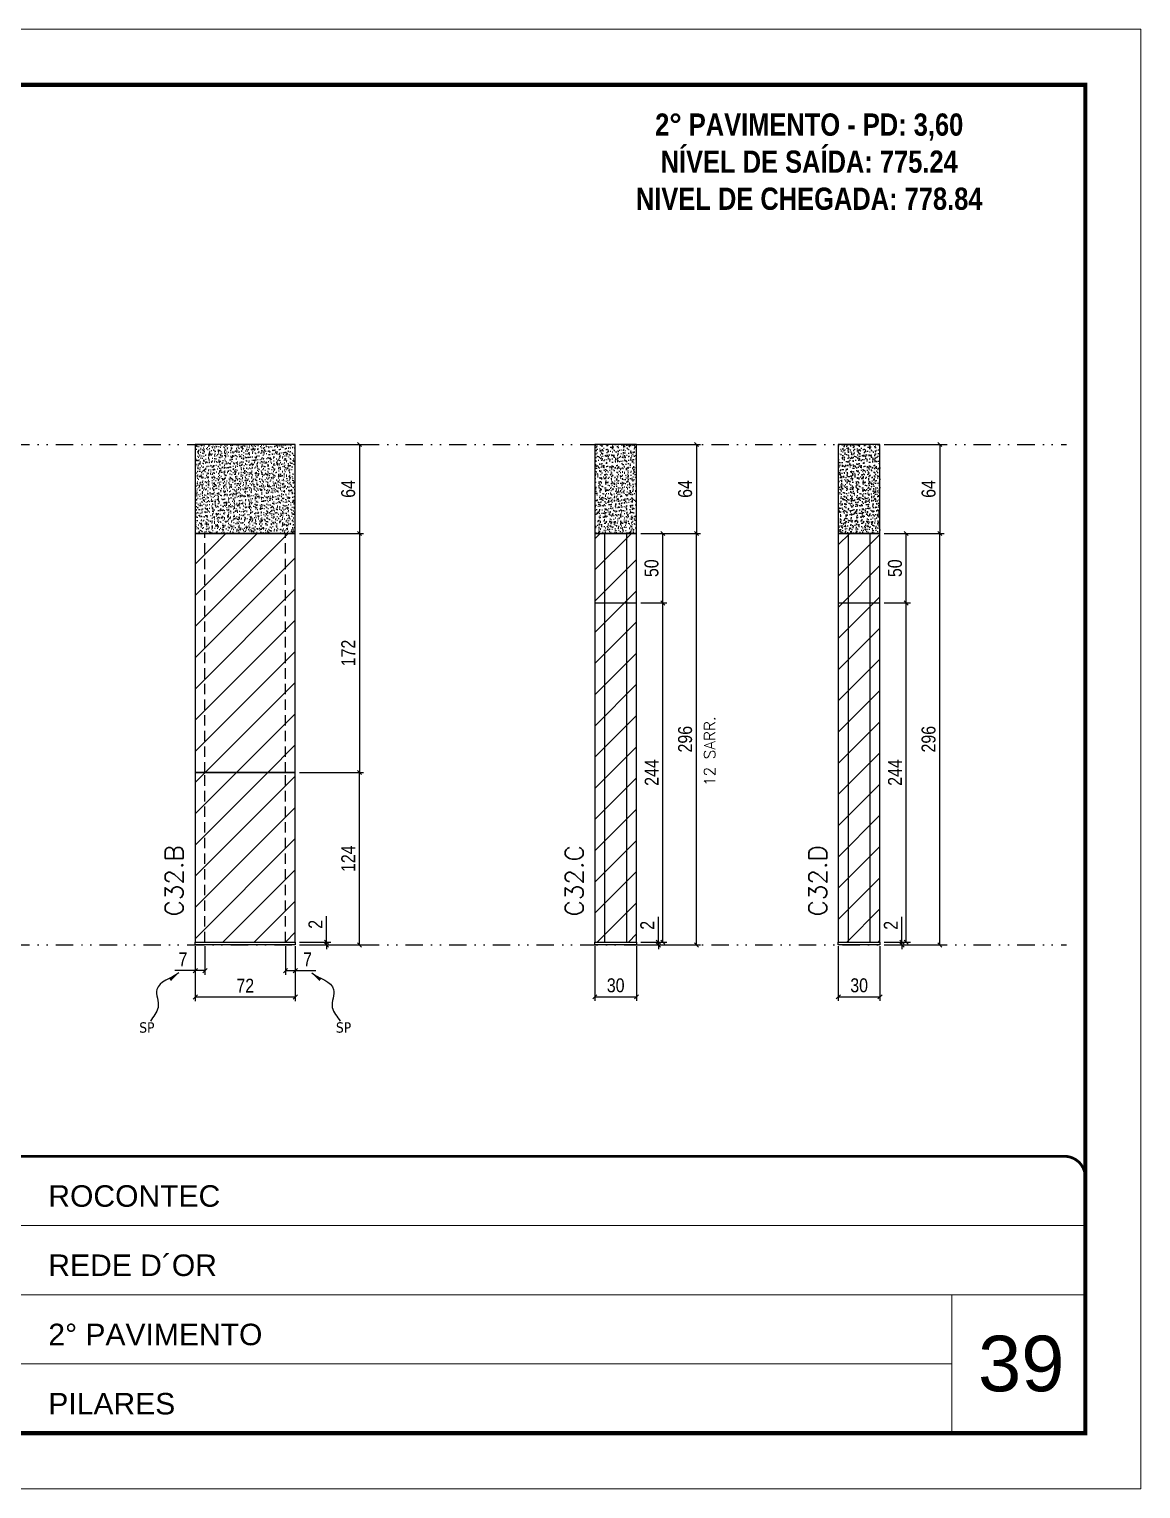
# Model space of a CAD drawing. Extents: x 2949 to 9203, y -16089 to 12527.
# Drawn here: x 6804 to 7604, y 1140 to 2190 of the extents above; entities that cross this region are included whole.
import ezdxf

# ---------------------------------------------------------------- set-up
doc = ezdxf.new("R2010")
doc.units = 0
for name, pattern in [('CONTINUO', [0]), ('DASHED', [0.75, 0.5, -0.25]), ('DIVIDE2', [0.625, 0.25, -0.125, 0, -0.125, 0, -0.125]), ('HIDDEN', [0.375, 0.25, -0.125])]:
    doc.linetypes.add(name, pattern=pattern)
for name, color, linetype, lineweight in [('CARIMBO', 255, 'Continuous', 9), ('Folhas', 255, 'Continuous', 9), ('Hachura', 251, 'Continuous', 9), ('SARRAFO DE PRESSAO', 251, 'DASHED', 9), ('Texto Seção', 7, 'Continuous', 15)]:
    doc.layers.add(name, color=color, linetype=linetype, lineweight=lineweight)
for name, color, linetype in [('COTA', 241, 'Continuous'), ('cotas', 4, 'Continuous'), ('NOMENCLATURA', 7, 'Continuous'), ('Nível', 160, 'Continuous'), ('Painéis', 200, 'Continuous'), ('SARR_2.2x7', 40, 'Continuous'), ('Sarrafo de Pressão', 42, 'HIDDEN'), ('texto', 7, 'Continuous')]:
    doc.layers.add(name, color=color, linetype=linetype)
doc.styles.add('ARIAL', font='arial.ttf')
doc.styles.add('COTA TECNICA', font='techl___.ttf', dxfattribs={"height": 10})
doc.styles.add('COTA TECNICA-50', font='techl___.ttf', dxfattribs={"height": 10})
doc.styles.add('REGUA-120', font='ROMANS.shx', dxfattribs={"height": 15})
doc.styles.add('ROMANC', font='techb___.ttf', dxfattribs={"height": 2.5})
doc.styles.add('ROMANS', font='romans.shx')
doc.styles.get("Standard").update_dxf_attribs({"font": 'arial.ttf'})
doc.dimstyles.new('COTA PAINEL-50', dxfattribs={"dimtxt": 10, "dimasz": 3, "dimexe": 3, "dimexo": 3, "dimgap": 3, "dimtad": 1, "dimdec": 1, "dimzin": 12, "dimdsep": 46, "dimtxsty": 'COTA TECNICA-50', "dimblk1": 'OBLIQUE', "dimblk2": 'OBLIQUE', "dimsah": 1, "dimcen": 0.9, "dimclrd": 4, "dimclre": 4, "dimclrt": 240, "dimadec": 1, "dimazin": 3, "dimtfac": 1, "dimtdec": 1, "dimtmove": 0, "dimatfit": 3, "dimfxl": 1, "dimtolj": 1, "dimtzin": 12, "dimarcsym": 0})
doc.dimstyles.new('PAINEL', dxfattribs={"dimtxt": 10, "dimasz": 3, "dimexe": 3, "dimexo": 3, "dimgap": 3, "dimtad": 1, "dimdec": 1, "dimzin": 12, "dimdsep": 46, "dimtxsty": 'COTA TECNICA', "dimblk1": 'OBLIQUE', "dimblk2": 'OBLIQUE', "dimsah": 1, "dimcen": 0.9, "dimclrd": 4, "dimclre": 4, "dimclrt": 240, "dimadec": 1, "dimazin": 3, "dimtfac": 1, "dimtdec": 1, "dimtmove": 0, "dimatfit": 3, "dimfxl": 1, "dimtolj": 1, "dimtzin": 12, "dimarcsym": 0})
doc.dimstyles.get("Standard").update_dxf_attribs({"dimtxt": 0.18, "dimasz": 0.18, "dimexe": 0.18, "dimexo": 0.0625, "dimgap": 0.09, "dimtad": 0, "dimtih": 1, "dimtoh": 1, "dimdec": 4, "dimzin": 0, "dimdsep": 46, "dimtxsty": 'Standard', "dimcen": 0.09, "dimadec": 0, "dimazin": 0, "dimtfac": 1, "dimtdec": 4, "dimtofl": 0, "dimtmove": 0, "dimatfit": 3, "dimfxl": 1, "dimtolj": 1, "dimtzin": 0, "dimarcsym": 0})

# ---------------------------------------------------------------- blocks, each defined once
blk = doc.blocks.new('9999999999')
at = {"color": 30, "linetype": 'CONTINUO'}
for p, q in [((98564.6, 34379.6), (99584, 34379.6)), ((98564.6, 34329.8), (99488, 34329.8)), ((99584, 34329.8), (99488, 34329.8)), ((99488, 34329.8), (99488, 34230.2)), ((98564.6, 34280), (99488, 34280))]:
    blk.add_line(p, q, dxfattribs=at)
at = {"color": 30, "linetype": 'CONTINUO', "const_width": 2}
blk.add_lwpolyline([(99584, 34230.2), (99584, 34414.4, 0.414214), (99569, 34429.4), (98229, 34429.4, 0.414214), (98214, 34414.4), (98214, 34245.2, 0.414214), (98229, 34230.2), (99584, 34230.2)], format="xyb", dxfattribs=at)
at = {"layer": 'Folhas'}
blk.add_lwpolyline([(98139, 34190.2), (99624, 34190.2), (99624, 35240.2), (98139, 35240.2)], close=True, dxfattribs=at)
at = {"layer": 'Folhas', "color": 30, "const_width": 3}
blk.add_lwpolyline([(98214, 34230.2), (99584, 34230.2), (99584, 35200.2), (98214, 35200.2)], close=True, dxfattribs=at)
at = {"color": 7, "linetype": 'Continuous', "ltscale": 5, "style": 'ARIAL'}
for s, height, p in [('ROCONTEC', 15.48, (98837.7, 34393.1)), ('REDE D´OR', 15.48, (98837.7, 34343.3)), ('2° PAVIMENTO', 15.483, (98837.7, 34293.5)), ('PILARES', 15.48, (98837.7, 34243.7))]:
    blk.add_text(s, height=height, dxfattribs=at).set_placement(p)
blk = doc.blocks.new('_Oblique')
at = {"color": 0, "linetype": 'ByBlock', "lineweight": -2}
blk.add_line((-0.5, -0.5), (0.5, 0.5), dxfattribs=at)
blk = doc.blocks.new('*D1367')
at = {"layer": 'COTA', "color": 4, "lineweight": -2, "transparency": 16777216}
for p, q in [((6923.5, 1529.8), (6923.5, 1490.4)), ((6995.5, 1529.8), (6995.5, 1490.4)), ((6923.5, 1493.4), (6995.5, 1493.4))]:
    blk.add_line(p, q, dxfattribs=at)
at = {"layer": 'Defpoints', "color": 0, "transparency": 16777216}
for p in [(6923.5, 1532.8), (6995.5, 1532.8), (6995.5, 1493.4)]:
    blk.add_point(p, dxfattribs=at)
at = {"layer": 'COTA', "color": 4, "lineweight": -2, "transparency": 16777216, "xscale": 3, "yscale": 3, "zscale": 3, "rotation": 180}
blk.add_blockref('_Oblique', (6923.5, 1493.4), dxfattribs=at)
at = {"layer": 'COTA', "color": 4, "lineweight": -2, "transparency": 16777216, "xscale": 3, "yscale": 3, "zscale": 3}
blk.add_blockref('_Oblique', (6995.5, 1493.4), dxfattribs=at)
at = {"layer": 'COTA', "color": 240, "transparency": 16777216, "insert": (6959.5, 1501.5), "char_height": 10, "attachment_point": 5, "style": 'COTA TECNICA'}
blk.add_mtext('\\A1;72', dxfattribs=at)
blk = doc.blocks.new('*D1368')
at = {"layer": 'COTA', "color": 4, "lineweight": -2, "transparency": 16777216}
for p, q in [((6998.5, 1654.8), (7044.7, 1654.8)), ((7041.7, 1530.8), (7041.7, 1654.8)), ((6998.5, 1530.8), (7044.7, 1530.8))]:
    blk.add_line(p, q, dxfattribs=at)
at = {"layer": 'Defpoints', "color": 0, "transparency": 16777216}
for p in [(6995.5, 1654.8), (7041.7, 1654.8), (6995.5, 1530.8)]:
    blk.add_point(p, dxfattribs=at)
at = {"layer": 'COTA', "color": 4, "lineweight": -2, "transparency": 16777216, "xscale": 3, "yscale": 3, "zscale": 3}
for p, rotation in [((7041.7, 1654.8), 90), ((7041.7, 1530.8), 270)]:
    blk.add_blockref('_Oblique', p, dxfattribs=dict(at, rotation=rotation))
at = {"layer": 'COTA', "color": 240, "transparency": 16777216, "insert": (7033.6, 1592.8), "char_height": 10, "attachment_point": 5, "rotation": 90, "style": 'COTA TECNICA-50'}
blk.add_mtext('\\A1;124', dxfattribs=at)
blk = doc.blocks.new('*D1369')
at = {"layer": 'COTA', "color": 4, "lineweight": -2, "transparency": 16777216}
for p, q in [((7018, 1532.8), (7018, 1551.6)), ((6998.5, 1532.8), (7021, 1532.8)), ((6998.5, 1530.8), (7021, 1530.8)), ((7018, 1530.8), (7018, 1532.8)), ((7018, 1530.8), (7018, 1527.8))]:
    blk.add_line(p, q, dxfattribs=at)
at = {"layer": 'Defpoints', "color": 0, "transparency": 16777216}
for p in [(6995.5, 1532.8), (6995.5, 1530.8), (7018, 1530.8)]:
    blk.add_point(p, dxfattribs=at)
at = {"layer": 'COTA', "color": 4, "lineweight": -2, "transparency": 16777216, "xscale": 3, "yscale": 3, "zscale": 3}
for p, rotation in [((7018, 1532.8), 270), ((7018, 1530.8), 90)]:
    blk.add_blockref('_Oblique', p, dxfattribs=dict(at, rotation=rotation))
at = {"layer": 'COTA', "color": 240, "transparency": 16777216, "insert": (7010, 1545.6), "char_height": 10, "attachment_point": 5, "rotation": 90, "style": 'COTA TECNICA-50'}
blk.add_mtext('\\A1;2', dxfattribs=at)
blk = doc.blocks.new('*D1370')
at = {"layer": 'COTA', "color": 4, "linetype": 'ByBlock', "lineweight": -2, "transparency": 16777216}
for p, q in [((6998.5, 1890.8), (7044.7, 1890.8)), ((7041.7, 1890.8), (7041.7, 1826.8)), ((6998.5, 1826.8), (7044.7, 1826.8))]:
    blk.add_line(p, q, dxfattribs=at)
at = {"layer": 'Defpoints', "color": 0, "linetype": 'ByBlock', "transparency": 16777216}
for p in [(6995.5, 1890.8), (6995.5, 1826.8), (7041.7, 1826.8)]:
    blk.add_point(p, dxfattribs=at)
at = {"layer": 'COTA', "color": 4, "linetype": 'ByBlock', "lineweight": -2, "transparency": 16777216, "xscale": 3, "yscale": 3, "zscale": 3}
for p, rotation in [((7041.7, 1890.8), 90), ((7041.7, 1826.8), 270)]:
    blk.add_blockref('_Oblique', p, dxfattribs=dict(at, rotation=rotation))
at = {"layer": 'COTA', "color": 240, "linetype": 'ByBlock', "transparency": 16777216, "insert": (7033.6, 1858.8), "char_height": 10, "attachment_point": 5, "rotation": 90, "style": 'COTA TECNICA'}
blk.add_mtext('\\A1;64', dxfattribs=at)
blk = doc.blocks.new('*D1380')
at = {"layer": 'COTA', "color": 4, "linetype": 'ByBlock', "lineweight": -2, "transparency": 16777216}
for p, q in [((6998.5, 1826.8), (7044.7, 1826.8)), ((7041.7, 1826.8), (7041.7, 1654.8)), ((6998.5, 1654.8), (7044.7, 1654.8))]:
    blk.add_line(p, q, dxfattribs=at)
at = {"layer": 'Defpoints', "color": 0, "linetype": 'ByBlock', "transparency": 16777216}
for p in [(6995.5, 1826.8), (6995.5, 1654.8), (7041.7, 1654.8)]:
    blk.add_point(p, dxfattribs=at)
at = {"layer": 'COTA', "color": 4, "linetype": 'ByBlock', "lineweight": -2, "transparency": 16777216, "xscale": 3, "yscale": 3, "zscale": 3}
for p, rotation in [((7041.7, 1826.8), 90), ((7041.7, 1654.8), 270)]:
    blk.add_blockref('_Oblique', p, dxfattribs=dict(at, rotation=rotation))
at = {"layer": 'COTA', "color": 240, "linetype": 'ByBlock', "transparency": 16777216, "insert": (7033.6, 1740.8), "char_height": 10, "attachment_point": 5, "rotation": 90, "style": 'COTA TECNICA'}
blk.add_mtext('\\A1;172', dxfattribs=at)
blk = doc.blocks.new('*D1371')
at = {"layer": 'COTA', "color": 4, "lineweight": -2, "transparency": 16777216}
for p, q in [((7211.1, 1529.8), (7211.1, 1490.5)), ((7241.1, 1529.8), (7241.1, 1490.5)), ((7211.1, 1493.5), (7241.1, 1493.5))]:
    blk.add_line(p, q, dxfattribs=at)
at = {"layer": 'Defpoints', "color": 0, "transparency": 16777216}
for p in [(7211.1, 1532.8), (7241.1, 1532.8), (7241.1, 1493.5)]:
    blk.add_point(p, dxfattribs=at)
at = {"layer": 'COTA', "color": 4, "lineweight": -2, "transparency": 16777216, "xscale": 3, "yscale": 3, "zscale": 3, "rotation": 180}
blk.add_blockref('_Oblique', (7211.1, 1493.5), dxfattribs=at)
at = {"layer": 'COTA', "color": 4, "lineweight": -2, "transparency": 16777216, "xscale": 3, "yscale": 3, "zscale": 3}
blk.add_blockref('_Oblique', (7241.1, 1493.5), dxfattribs=at)
at = {"layer": 'COTA', "color": 240, "transparency": 16777216, "insert": (7226.1, 1501.7), "char_height": 10, "attachment_point": 5, "style": 'COTA TECNICA'}
blk.add_mtext('\\A1;30', dxfattribs=at)
blk = doc.blocks.new('*D1372')
at = {"layer": 'COTA', "color": 4, "lineweight": -2, "transparency": 16777216}
for p, q in [((7244.1, 1826.8), (7287.2, 1826.8)), ((7284.2, 1530.8), (7284.2, 1826.8)), ((7244.1, 1530.8), (7287.2, 1530.8))]:
    blk.add_line(p, q, dxfattribs=at)
at = {"layer": 'Defpoints', "color": 0, "transparency": 16777216}
for p in [(7241.1, 1826.8), (7284.2, 1826.8), (7241.1, 1530.8)]:
    blk.add_point(p, dxfattribs=at)
at = {"layer": 'COTA', "color": 4, "lineweight": -2, "transparency": 16777216, "xscale": 3, "yscale": 3, "zscale": 3}
for p, rotation in [((7284.2, 1826.8), 90), ((7284.2, 1530.8), 270)]:
    blk.add_blockref('_Oblique', p, dxfattribs=dict(at, rotation=rotation))
at = {"layer": 'COTA', "color": 240, "transparency": 16777216, "insert": (7276.1, 1678.8), "char_height": 10, "attachment_point": 5, "rotation": 90, "style": 'COTA TECNICA'}
blk.add_mtext('\\A1;296', dxfattribs=at)
blk = doc.blocks.new('*D1373')
at = {"layer": 'COTA', "color": 4, "lineweight": -2, "transparency": 16777216}
for p, q in [((7256.8, 1532.8), (7256.8, 1551)), ((7244.1, 1532.8), (7259.8, 1532.8)), ((7244.1, 1530.8), (7259.8, 1530.8)), ((7256.8, 1530.8), (7256.8, 1532.8)), ((7256.8, 1530.8), (7256.8, 1527.8))]:
    blk.add_line(p, q, dxfattribs=at)
at = {"layer": 'Defpoints', "color": 0, "transparency": 16777216}
for p in [(7241.1, 1532.8), (7241.1, 1530.8), (7256.8, 1532.8)]:
    blk.add_point(p, dxfattribs=at)
at = {"layer": 'COTA', "color": 4, "lineweight": -2, "transparency": 16777216, "xscale": 3, "yscale": 3, "zscale": 3}
for p, rotation in [((7256.8, 1532.8), 270), ((7256.8, 1530.8), 90)]:
    blk.add_blockref('_Oblique', p, dxfattribs=dict(at, rotation=rotation))
at = {"layer": 'COTA', "color": 240, "transparency": 16777216, "insert": (7248.8, 1544.9), "char_height": 10, "attachment_point": 5, "rotation": 90, "style": 'COTA TECNICA-50'}
blk.add_mtext('\\A1;2', dxfattribs=at)
blk = doc.blocks.new('*D1381')
at = {"layer": 'COTA', "color": 4, "linetype": 'ByBlock', "lineweight": -2, "transparency": 16777216}
for p, q in [((7244.1, 1776.8), (7263, 1776.8)), ((7260, 1532.8), (7260, 1776.8)), ((7244.1, 1532.8), (7263, 1532.8))]:
    blk.add_line(p, q, dxfattribs=at)
at = {"layer": 'Defpoints', "color": 0, "linetype": 'ByBlock', "transparency": 16777216}
for p in [(7241.1, 1776.8), (7260, 1776.8), (7241.1, 1532.8)]:
    blk.add_point(p, dxfattribs=at)
at = {"layer": 'COTA', "color": 4, "linetype": 'ByBlock', "lineweight": -2, "transparency": 16777216, "xscale": 3, "yscale": 3, "zscale": 3}
for p, rotation in [((7260, 1776.8), 90), ((7260, 1532.8), 270)]:
    blk.add_blockref('_Oblique', p, dxfattribs=dict(at, rotation=rotation))
at = {"layer": 'COTA', "color": 240, "linetype": 'ByBlock', "transparency": 16777216, "insert": (7252, 1654.8), "char_height": 10, "attachment_point": 5, "rotation": 90, "style": 'COTA TECNICA'}
blk.add_mtext('\\A1;244', dxfattribs=at)
blk = doc.blocks.new('*D1382')
at = {"layer": 'COTA', "color": 4, "linetype": 'ByBlock', "lineweight": -2, "transparency": 16777216}
for p, q in [((7244.1, 1826.8), (7263, 1826.8)), ((7260, 1776.8), (7260, 1826.8)), ((7244.1, 1776.8), (7263, 1776.8))]:
    blk.add_line(p, q, dxfattribs=at)
at = {"layer": 'Defpoints', "color": 0, "linetype": 'ByBlock', "transparency": 16777216}
for p in [(7241.1, 1826.8), (7260, 1826.8), (7241.1, 1776.8)]:
    blk.add_point(p, dxfattribs=at)
at = {"layer": 'COTA', "color": 4, "linetype": 'ByBlock', "lineweight": -2, "transparency": 16777216, "xscale": 3, "yscale": 3, "zscale": 3}
for p, rotation in [((7260, 1826.8), 90), ((7260, 1776.8), 270)]:
    blk.add_blockref('_Oblique', p, dxfattribs=dict(at, rotation=rotation))
at = {"layer": 'COTA', "color": 240, "linetype": 'ByBlock', "transparency": 16777216, "insert": (7251.9, 1801.8), "char_height": 10, "attachment_point": 5, "rotation": 90, "style": 'COTA TECNICA'}
blk.add_mtext('\\A1;50', dxfattribs=at)
blk = doc.blocks.new('*D1374')
at = {"layer": 'COTA', "color": 4, "lineweight": -2, "transparency": 16777216}
for p, q in [((7386.3, 1529.8), (7386.3, 1490.5)), ((7416.3, 1529.8), (7416.3, 1490.5)), ((7386.3, 1493.5), (7416.3, 1493.5))]:
    blk.add_line(p, q, dxfattribs=at)
at = {"layer": 'Defpoints', "color": 0, "transparency": 16777216}
for p in [(7386.3, 1532.8), (7416.3, 1532.8), (7416.3, 1493.5)]:
    blk.add_point(p, dxfattribs=at)
at = {"layer": 'COTA', "color": 4, "lineweight": -2, "transparency": 16777216, "xscale": 3, "yscale": 3, "zscale": 3, "rotation": 180}
blk.add_blockref('_Oblique', (7386.3, 1493.5), dxfattribs=at)
at = {"layer": 'COTA', "color": 4, "lineweight": -2, "transparency": 16777216, "xscale": 3, "yscale": 3, "zscale": 3}
blk.add_blockref('_Oblique', (7416.3, 1493.5), dxfattribs=at)
at = {"layer": 'COTA', "color": 240, "transparency": 16777216, "insert": (7401.3, 1501.7), "char_height": 10, "attachment_point": 5, "style": 'COTA TECNICA'}
blk.add_mtext('\\A1;30', dxfattribs=at)
blk = doc.blocks.new('*D1375')
at = {"layer": 'COTA', "color": 4, "lineweight": -2, "transparency": 16777216}
for p, q in [((7419.3, 1826.8), (7462.4, 1826.8)), ((7459.4, 1530.8), (7459.4, 1826.8)), ((7419.3, 1530.8), (7462.4, 1530.8))]:
    blk.add_line(p, q, dxfattribs=at)
at = {"layer": 'Defpoints', "color": 0, "transparency": 16777216}
for p in [(7416.3, 1826.8), (7459.4, 1826.8), (7416.3, 1530.8)]:
    blk.add_point(p, dxfattribs=at)
at = {"layer": 'COTA', "color": 4, "lineweight": -2, "transparency": 16777216, "xscale": 3, "yscale": 3, "zscale": 3}
for p, rotation in [((7459.4, 1826.8), 90), ((7459.4, 1530.8), 270)]:
    blk.add_blockref('_Oblique', p, dxfattribs=dict(at, rotation=rotation))
at = {"layer": 'COTA', "color": 240, "transparency": 16777216, "insert": (7451.3, 1678.8), "char_height": 10, "attachment_point": 5, "rotation": 90, "style": 'COTA TECNICA'}
blk.add_mtext('\\A1;296', dxfattribs=at)
blk = doc.blocks.new('*D1376')
at = {"layer": 'COTA', "color": 4, "lineweight": -2, "transparency": 16777216}
for p, q in [((7432.1, 1532.8), (7432.1, 1551)), ((7419.3, 1532.8), (7435.1, 1532.8)), ((7419.3, 1530.8), (7435.1, 1530.8)), ((7432.1, 1530.8), (7432.1, 1532.8)), ((7432.1, 1530.8), (7432.1, 1527.8))]:
    blk.add_line(p, q, dxfattribs=at)
at = {"layer": 'Defpoints', "color": 0, "transparency": 16777216}
for p in [(7416.3, 1532.8), (7416.3, 1530.8), (7432.1, 1532.8)]:
    blk.add_point(p, dxfattribs=at)
at = {"layer": 'COTA', "color": 4, "lineweight": -2, "transparency": 16777216, "xscale": 3, "yscale": 3, "zscale": 3}
for p, rotation in [((7432.1, 1532.8), 270), ((7432.1, 1530.8), 90)]:
    blk.add_blockref('_Oblique', p, dxfattribs=dict(at, rotation=rotation))
at = {"layer": 'COTA', "color": 240, "transparency": 16777216, "insert": (7424.1, 1544.9), "char_height": 10, "attachment_point": 5, "rotation": 90, "style": 'COTA TECNICA-50'}
blk.add_mtext('\\A1;2', dxfattribs=at)
blk = doc.blocks.new('*D1383')
at = {"layer": 'COTA', "color": 4, "linetype": 'ByBlock', "lineweight": -2, "transparency": 16777216}
for p, q in [((7419.3, 1776.8), (7438.2, 1776.8)), ((7435.2, 1532.8), (7435.2, 1776.8)), ((7419.3, 1532.8), (7438.2, 1532.8))]:
    blk.add_line(p, q, dxfattribs=at)
at = {"layer": 'Defpoints', "color": 0, "linetype": 'ByBlock', "transparency": 16777216}
for p in [(7416.3, 1776.8), (7435.2, 1776.8), (7416.3, 1532.8)]:
    blk.add_point(p, dxfattribs=at)
at = {"layer": 'COTA', "color": 4, "linetype": 'ByBlock', "lineweight": -2, "transparency": 16777216, "xscale": 3, "yscale": 3, "zscale": 3}
for p, rotation in [((7435.2, 1776.8), 90), ((7435.2, 1532.8), 270)]:
    blk.add_blockref('_Oblique', p, dxfattribs=dict(at, rotation=rotation))
at = {"layer": 'COTA', "color": 240, "linetype": 'ByBlock', "transparency": 16777216, "insert": (7427.1, 1654.8), "char_height": 10, "attachment_point": 5, "rotation": 90, "style": 'COTA TECNICA'}
blk.add_mtext('\\A1;244', dxfattribs=at)
blk = doc.blocks.new('*D1384')
at = {"layer": 'COTA', "color": 4, "linetype": 'ByBlock', "lineweight": -2, "transparency": 16777216}
for p, q in [((7419.3, 1826.8), (7438.2, 1826.8)), ((7435.2, 1776.8), (7435.2, 1826.8)), ((7419.3, 1776.8), (7438.2, 1776.8))]:
    blk.add_line(p, q, dxfattribs=at)
at = {"layer": 'Defpoints', "color": 0, "linetype": 'ByBlock', "transparency": 16777216}
for p in [(7416.3, 1826.8), (7435.2, 1826.8), (7416.3, 1776.8)]:
    blk.add_point(p, dxfattribs=at)
at = {"layer": 'COTA', "color": 4, "linetype": 'ByBlock', "lineweight": -2, "transparency": 16777216, "xscale": 3, "yscale": 3, "zscale": 3}
for p, rotation in [((7435.2, 1826.8), 90), ((7435.2, 1776.8), 270)]:
    blk.add_blockref('_Oblique', p, dxfattribs=dict(at, rotation=rotation))
at = {"layer": 'COTA', "color": 240, "linetype": 'ByBlock', "transparency": 16777216, "insert": (7427.1, 1801.8), "char_height": 10, "attachment_point": 5, "rotation": 90, "style": 'COTA TECNICA'}
blk.add_mtext('\\A1;50', dxfattribs=at)
blk = doc.blocks.new('*D1385')
at = {"layer": 'cotas', "color": 4, "linetype": 'ByBlock', "lineweight": -2, "transparency": 16777216}
for p, q in [((7244.1, 1890.8), (7287.2, 1890.8)), ((7284.2, 1890.8), (7284.2, 1826.8)), ((7244.1, 1826.8), (7287.2, 1826.8))]:
    blk.add_line(p, q, dxfattribs=at)
at = {"layer": 'Defpoints', "color": 0, "linetype": 'ByBlock', "transparency": 16777216}
for p in [(7241.1, 1890.8), (7241.1, 1826.8), (7284.2, 1826.8)]:
    blk.add_point(p, dxfattribs=at)
at = {"layer": 'cotas', "color": 4, "linetype": 'ByBlock', "lineweight": -2, "transparency": 16777216, "xscale": 3, "yscale": 3, "zscale": 3}
for p, rotation in [((7284.2, 1890.8), 90), ((7284.2, 1826.8), 270)]:
    blk.add_blockref('_Oblique', p, dxfattribs=dict(at, rotation=rotation))
at = {"layer": 'cotas', "color": 240, "linetype": 'ByBlock', "transparency": 16777216, "insert": (7276.1, 1858.8), "char_height": 10, "attachment_point": 5, "rotation": 90, "style": 'COTA TECNICA'}
blk.add_mtext('\\A1;64', dxfattribs=at)
blk = doc.blocks.new('*D1386')
at = {"layer": 'cotas', "color": 4, "linetype": 'ByBlock', "lineweight": -2, "transparency": 16777216}
for p, q in [((7419.3, 1890.8), (7462.4, 1890.8)), ((7459.4, 1890.8), (7459.4, 1826.8)), ((7419.3, 1826.8), (7462.4, 1826.8))]:
    blk.add_line(p, q, dxfattribs=at)
at = {"layer": 'Defpoints', "color": 0, "linetype": 'ByBlock', "transparency": 16777216}
for p in [(7416.3, 1890.8), (7416.3, 1826.8), (7459.4, 1826.8)]:
    blk.add_point(p, dxfattribs=at)
at = {"layer": 'cotas', "color": 4, "linetype": 'ByBlock', "lineweight": -2, "transparency": 16777216, "xscale": 3, "yscale": 3, "zscale": 3}
for p, rotation in [((7459.4, 1890.8), 90), ((7459.4, 1826.8), 270)]:
    blk.add_blockref('_Oblique', p, dxfattribs=dict(at, rotation=rotation))
at = {"layer": 'cotas', "color": 240, "linetype": 'ByBlock', "transparency": 16777216, "insert": (7451.3, 1858.8), "char_height": 10, "attachment_point": 5, "rotation": 90, "style": 'COTA TECNICA'}
blk.add_mtext('\\A1;64', dxfattribs=at)
blk = doc.blocks.new('*D1358')
at = {"layer": 'COTA', "color": 4, "lineweight": -2, "transparency": 16777216}
for p, q in [((6923.5, 1527.8), (6923.5, 1509.3)), ((6930.5, 1529.8), (6930.5, 1509.3)), ((6923.5, 1512.3), (6908.7, 1512.3)), ((6930.5, 1512.3), (6923.5, 1512.3))]:
    blk.add_line(p, q, dxfattribs=at)
at = {"layer": 'Defpoints', "color": 0, "transparency": 16777216}
for p in [(6923.5, 1530.8), (6930.5, 1532.8), (6923.5, 1512.3)]:
    blk.add_point(p, dxfattribs=at)
at = {"layer": 'COTA', "color": 4, "lineweight": -2, "transparency": 16777216, "xscale": 3, "yscale": 3, "zscale": 3, "rotation": 180}
blk.add_blockref('_Oblique', (6923.5, 1512.3), dxfattribs=at)
at = {"layer": 'COTA', "color": 4, "lineweight": -2, "transparency": 16777216, "xscale": 3, "yscale": 3, "zscale": 3}
blk.add_blockref('_Oblique', (6930.5, 1512.3), dxfattribs=at)
at = {"layer": 'COTA', "color": 240, "transparency": 16777216, "insert": (6914.6, 1520.4), "char_height": 10, "attachment_point": 5, "style": 'COTA TECNICA-50'}
blk.add_mtext('\\A1;7', dxfattribs=at)
blk = doc.blocks.new('*D1359')
at = {"layer": 'COTA', "color": 4, "lineweight": -2, "transparency": 16777216}
for p, q in [((6988.5, 1529.8), (6988.5, 1509.3)), ((6995.5, 1527.8), (6995.5, 1509.3)), ((6988.5, 1512.3), (6995.5, 1512.3)), ((6995.5, 1512.3), (7010.2, 1512.3))]:
    blk.add_line(p, q, dxfattribs=at)
at = {"layer": 'Defpoints', "color": 0, "transparency": 16777216}
for p in [(6988.5, 1532.8), (6995.5, 1530.8), (6995.5, 1512.3)]:
    blk.add_point(p, dxfattribs=at)
at = {"layer": 'COTA', "color": 4, "lineweight": -2, "transparency": 16777216, "xscale": 3, "yscale": 3, "zscale": 3, "rotation": 180}
blk.add_blockref('_Oblique', (6988.5, 1512.3), dxfattribs=at)
at = {"layer": 'COTA', "color": 4, "lineweight": -2, "transparency": 16777216, "xscale": 3, "yscale": 3, "zscale": 3}
blk.add_blockref('_Oblique', (6995.5, 1512.3), dxfattribs=at)
at = {"layer": 'COTA', "color": 240, "transparency": 16777216, "insert": (7004.3, 1520.4), "char_height": 10, "attachment_point": 5, "style": 'COTA TECNICA-50'}
blk.add_mtext('\\A1;7', dxfattribs=at)

msp = doc.modelspace()

# ---------------------------------------------------------------- hatches: boundary and pattern name
at = {"layer": 'COTA', "linetype": 'ByBlock'}
h = msp.add_hatch(dxfattribs=at)
h.set_pattern_fill('AR-CONC', color=256, scale=0.03)
h.set_pattern_definition([(50, (-122915.4665, -23839.0456), (5.46554007, -0.47817257), [0.5715, -6.2865]), (355, (-122915.4665, -23839.0456), (-1.05730264, 5.73170536), [0.4572, -5.02921753]), (100.4514447, (-122915.011, -23839.0855), (4.40823741, 5.25353256), [0.48570026, -5.34270734]), (46.1842, (-122915.4665, -23837.5216), (8.13237123, -1.26126984), [0.85725, -9.42975]), (96.6355576, (-122914.789, -23837.627), (7.122124, 7.42278374), [0.7285507, -8.01406824]), (351.184151, (-122915.4665, -23837.522), (7.122124, 7.42278374), [0.685799, -7.54379196]), (21, (-122914.7045, -23837.9026), (4.54843174, -3.06795595), [0.5715, -6.2865]), (326, (-122914.7045, -23837.9026), (1.85406085, 5.52563898), [0.4572, -5.0292]), (71.451445, (-122914.3255, -23838.1583), (6.40249258, 2.45768307), [0.48570026, -5.34269813]), (37.5, (-122915.4665, -23839.0456), (0.092658098, 2.536651166), [0, -4.96824, 0, -5.1054, 0, -5.04825]), (7.5, (-122915.4665, -23839.0456), (2.004589875, 3.005417245), [0, -2.91084, 0, -4.85394, 0, -1.92405]), (327.5, (-122917.1658, -23839.0456), (4.067717855, -0.17186232), [0, -1.905, 0, -5.9436, 0, -7.8867]), (317.5, (-122917.9278, -23839.0456), (4.44387544, 0.76279473), [0, -2.4765, 0, -3.94716, 0, -5.6007])])
h.paths.add_polyline_path([(6923.46, 1890.84), (6923.46, 1826.84), (6995.46, 1826.84), (6995.46, 1890.84)])
h = msp.add_hatch(dxfattribs=at)
h.set_pattern_fill('AR-CONC', color=256, scale=0.03)
h.set_pattern_definition([(50, (-122925.4665, -23862.0456), (5.46554007, -0.47817257), [0.5715, -6.2865]), (355, (-122925.4665, -23862.0456), (-1.05730264, 5.73170536), [0.4572, -5.02921753]), (100.4514447, (-122925.011, -23862.0855), (4.40823741, 5.25353256), [0.48570026, -5.34270734]), (46.1842, (-122925.4665, -23860.5216), (8.13237123, -1.26126984), [0.85725, -9.42975]), (96.6355576, (-122924.789, -23860.627), (7.122124, 7.42278374), [0.7285507, -8.01406824]), (351.184151, (-122925.4665, -23860.522), (7.122124, 7.42278374), [0.685799, -7.54379196]), (21, (-122924.7045, -23860.9026), (4.54843174, -3.06795595), [0.5715, -6.2865]), (326, (-122924.7045, -23860.9026), (1.85406085, 5.52563898), [0.4572, -5.0292]), (71.451445, (-122924.3255, -23861.1583), (6.40249258, 2.45768307), [0.48570026, -5.34269813]), (37.5, (-122925.4665, -23862.0456), (0.092658098, 2.536651166), [0, -4.96824, 0, -5.1054, 0, -5.04825]), (7.5, (-122925.4665, -23862.0456), (2.004589875, 3.005417245), [0, -2.91084, 0, -4.85394, 0, -1.92405]), (327.5, (-122927.1658, -23862.0456), (4.067717855, -0.17186232), [0, -1.905, 0, -5.9436, 0, -7.8867]), (317.5, (-122927.9278, -23862.0456), (4.44387544, 0.76279473), [0, -2.4765, 0, -3.94716, 0, -5.6007])])
h.paths.add_polyline_path([(7211.14, 1826.84), (7241.14, 1826.84), (7241.14, 1890.84), (7211.14, 1890.84)])
h = msp.add_hatch(dxfattribs=at)
h.set_pattern_fill('AR-CONC', color=256, scale=0.03)
h.set_pattern_definition([(50, (-122740.294, -23862.0456), (5.46554007, -0.47817257), [0.5715, -6.2865]), (355, (-122740.294, -23862.0456), (-1.05730264, 5.73170536), [0.4572, -5.02921753]), (100.4514447, (-122739.8384, -23862.0855), (4.40823741, 5.25353256), [0.48570026, -5.34270734]), (46.1842, (-122740.294, -23860.5216), (8.13237123, -1.26126984), [0.85725, -9.42975]), (96.6355576, (-122739.616, -23860.627), (7.122124, 7.42278374), [0.7285507, -8.01406824]), (351.184151, (-122740.294, -23860.522), (7.122124, 7.42278374), [0.685799, -7.54379196]), (21, (-122739.532, -23860.9026), (4.54843174, -3.06795595), [0.5715, -6.2865]), (326, (-122739.532, -23860.9026), (1.85406085, 5.52563898), [0.4572, -5.0292]), (71.451445, (-122739.153, -23861.1583), (6.40249258, 2.45768307), [0.48570026, -5.34269813]), (37.5, (-122740.2939, -23862.0456), (0.092658098, 2.536651166), [0, -4.96824, 0, -5.1054, 0, -5.04825]), (7.5, (-122740.2939, -23862.0456), (2.004589875, 3.005417245), [0, -2.91084, 0, -4.85394, 0, -1.92405]), (327.5, (-122741.9931, -23862.0456), (4.067717855, -0.17186232), [0, -1.905, 0, -5.9436, 0, -7.8867]), (317.5, (-122742.755, -23862.0456), (4.44387544, 0.76279473), [0, -2.4765, 0, -3.94716, 0, -5.6007])])
h.paths.add_polyline_path([(7416.31, 1890.84), (7386.31, 1890.84), (7386.31, 1826.84), (7416.31, 1826.84)])
at = {"layer": 'Hachura'}
h = msp.add_hatch(dxfattribs=at)
h.set_pattern_fill('ANSI31', color=256, scale=5)
h.paths.add_polyline_path([(6995.46, 1826.84), (6923.46, 1826.84), (6923.46, 1654.84), (6995.46, 1654.84)])
h = msp.add_hatch(dxfattribs=at)
h.set_pattern_fill('ANSI31', color=256, scale=5)
h.paths.add_polyline_path([(7241.14, 1826.84), (7211.14, 1826.84), (7211.14, 1776.84), (7241.14, 1776.84)])
h = msp.add_hatch(dxfattribs=at)
h.set_pattern_fill('ANSI31', color=256, scale=5)
h.paths.add_polyline_path([(7416.31, 1826.84), (7386.31, 1826.84), (7386.31, 1776.84), (7416.31, 1776.84)])
h = msp.add_hatch(dxfattribs=at)
h.set_pattern_fill('ANSI31', color=256, scale=5)
h.paths.add_polyline_path([(7241.14, 1776.84), (7211.14, 1776.84), (7211.14, 1532.84), (7241.14, 1532.84)])
h = msp.add_hatch(dxfattribs=at)
h.set_pattern_fill('ANSI31', color=256, scale=5)
h.paths.add_polyline_path([(7416.31, 1776.84), (7386.31, 1776.84), (7386.31, 1532.84), (7416.31, 1532.84)])
h = msp.add_hatch(dxfattribs=at)
h.set_pattern_fill('ANSI31', color=256, scale=5)
h.paths.add_polyline_path([(6995.46, 1654.84), (6923.46, 1654.84), (6923.46, 1532.84), (6995.46, 1532.84)])

# ---------------------------------------------------------------- linework, layer by layer
at = {"layer": 'COTA', "linetype": 'ByBlock'}
for points in [[(6923.46, 1826.84), (6995.46, 1826.84), (6995.46, 1890.84), (6923.46, 1890.84)], [(7211.14, 1826.84), (7241.14, 1826.84), (7241.14, 1890.84), (7211.14, 1890.84)], [(7386.31, 1826.84), (7416.31, 1826.84), (7416.31, 1890.84), (7386.31, 1890.84)]]:
    msp.add_lwpolyline(points, close=True, dxfattribs=at)
at = {"layer": 'Nível', "color": 4, "linetype": 'DIVIDE2', "ltscale": 50}
for p, q in [((6540.19, 1890.84), (7550.53, 1890.84)), ((6540.19, 1530.84), (7550.53, 1530.84))]:
    msp.add_line(p, q, dxfattribs=at)
at = {"layer": 'Painéis'}
for p, q in [((6995.46, 1826.84), (6923.46, 1826.84)), ((7211.14, 1826.84), (7241.14, 1826.84)), ((7241.14, 1826.84), (7211.14, 1826.84)), ((7211.14, 1826.84), (7211.14, 1532.84)), ((7241.14, 1532.84), (7241.14, 1826.84)), ((7386.31, 1826.84), (7416.31, 1826.84)), ((7416.31, 1826.84), (7386.31, 1826.84)), ((7386.31, 1826.84), (7386.31, 1532.84)), ((7416.31, 1532.84), (7416.31, 1826.84)), ((7211.14, 1776.84), (7241.14, 1776.84)), ((7386.31, 1776.84), (7416.31, 1776.84)), ((7211.14, 1532.84), (7241.14, 1532.84)), ((7386.31, 1532.84), (7416.31, 1532.84))]:
    msp.add_line(p, q, dxfattribs=at)
for points in [[(6923.46, 1654.84), (6995.46, 1654.84), (6995.46, 1826.84), (6923.46, 1826.84)], [(6923.46, 1532.84), (6995.46, 1532.84), (6995.46, 1654.84), (6923.46, 1654.84)], [(6923.46, 1532.84), (6995.46, 1532.84), (6995.46, 1530.84), (6923.46, 1530.84)], [(7211.14, 1532.84), (7241.14, 1532.84), (7241.14, 1530.84), (7211.14, 1530.84)], [(7386.31, 1532.84), (7416.31, 1532.84), (7416.31, 1530.84), (7386.31, 1530.84)]]:
    msp.add_lwpolyline(points, close=True, dxfattribs=at)
at = {"layer": 'SARR_2.2x7'}
for p, q in [((7218.14, 1826.84), (7218.14, 1532.84)), ((7234.14, 1532.84), (7234.14, 1826.84)), ((7393.31, 1826.84), (7393.31, 1532.84)), ((7409.31, 1532.84), (7409.31, 1826.84))]:
    msp.add_line(p, q, dxfattribs=at)
at = {"layer": 'Sarrafo de Pressão', "ltscale": 30}
for p, q in [((6930.46, 1654.84), (6930.46, 1826.84)), ((6988.46, 1654.84), (6988.46, 1826.84)), ((6930.46, 1532.84), (6930.46, 1654.84)), ((6988.46, 1532.84), (6988.46, 1654.84))]:
    msp.add_line(p, q, dxfattribs=at)

# ---------------------------------------------------------------- block references
at = {"layer": 'SARRAFO DE PRESSAO', "color": 6, "linetype": 'ByBlock'}
msp.add_blockref('9999999999', (-92019.94, -33050.65), dxfattribs=at)

# ---------------------------------------------------------------- texts
at = {"layer": 'CARIMBO', "style": 'ARIAL'}
msp.add_text('39', height=40, dxfattribs=at).set_placement((7486.89, 1209.7))
at = {"layer": 'NOMENCLATURA', "color": 2, "insert": (7365.36, 2155.62), "char_height": 16, "attachment_point": 2, "style": 'ROMANC'}
msp.add_mtext_dynamic_manual_height_columns('\\P2° PAVIMENTO - PD: 3,60\\PNÍVEL DE SAÍDA: 775.24\\PNIVEL DE CHEGADA: 778.84', width=300.2766, gutter_width=1, heights=[0], dxfattribs=at)
at = {"layer": 'texto', "color": 0, "char_height": 7.5, "attachment_point": 5}
for insert in [(6888.68, 1471.35), (7030.24, 1471.35)]:
    msp.add_mtext('{\\fTahoma|b0|i0|c0|p34;\\C4;SP}', dxfattribs=dict(at, insert=insert))
at = {"layer": 'Texto Seção', "linetype": 'Continuous', "style": 'ROMANS'}
msp.add_text('12 SARR.', height=8, rotation=90, dxfattribs=at).set_placement((7297.72, 1645.19))
at = {"layer": 'Texto Seção', "char_height": 13, "width": 285.3299, "attachment_point": 7, "rotation": 90, "style": 'REGUA-120'}
for s, insert in [('C32.B', (6914.79, 1551.31)), ('C32.C', (7202.8, 1551.31)), ('C32.D', (7377.98, 1551.31))]:
    msp.add_mtext(s, dxfattribs=dict(at, insert=insert))

# ---------------------------------------------------------------- dimensions: what is measured, and where the dimension line sits
at = {"layer": 'COTA', "linetype": 'ByBlock'}
dim = msp.add_linear_dim(base=(7041.7, 1826.84), p1=(6995.46, 1890.84), p2=(6995.46, 1826.84), angle=90, dimstyle='PAINEL', dxfattribs=at)
dim.commit()
dim.dimension.update_dxf_attribs({"geometry": '*D1370', "text_midpoint": (7041.7, 1858.84), "dimtype": 160})
for base, p1, p2, picture, middle in [((7041.7, 1654.84), (6995.46, 1826.84), (6995.46, 1654.84), '*D1380', (7033.63, 1740.84)), ((7260.04, 1826.84), (7241.14, 1776.84), (7241.14, 1826.84), '*D1382', (7251.93, 1801.84)), ((7435.22, 1826.84), (7416.31, 1776.84), (7416.31, 1826.84), '*D1384', (7427.11, 1801.84)), ((7260.04, 1776.84), (7241.14, 1532.84), (7241.14, 1776.84), '*D1381', (7251.97, 1654.84)), ((7435.22, 1776.84), (7416.31, 1532.84), (7416.31, 1776.84), '*D1383', (7427.14, 1654.84))]:
    dim = msp.add_linear_dim(base=base, p1=p1, p2=p2, angle=90, dimstyle='PAINEL', dxfattribs=at)
    dim.commit()
    dim.dimension.update_dxf_attribs({"geometry": picture, "text_midpoint": middle})
at = {"layer": 'COTA'}
for base, p1, p2, picture, middle in [((7284.22, 1826.84), (7241.14, 1530.84), (7241.14, 1826.84), '*D1372', (7276.09, 1678.84)), ((7459.39, 1826.84), (7416.31, 1530.84), (7416.31, 1826.84), '*D1375', (7451.26, 1678.84))]:
    dim = msp.add_linear_dim(base=base, p1=p1, p2=p2, angle=90, dimstyle='PAINEL', override={"dimarcsym": 2}, dxfattribs=at)
    dim.commit()
    dim.dimension.update_dxf_attribs({"geometry": picture, "text_midpoint": middle})
for base, p1, p2, angle, picture, middle in [((7041.7, 1654.84), (6995.46, 1530.84), (6995.46, 1654.84), 90, '*D1368', (7033.63, 1592.84)), ((6923.46, 1512.33), (6930.46, 1532.84), (6923.46, 1530.84), 180, '*D1358', (6914.6, 1520.4))]:
    dim = msp.add_linear_dim(base=base, p1=p1, p2=p2, angle=angle, dimstyle='COTA PAINEL-50', dxfattribs=at)
    dim.commit()
    dim.dimension.update_dxf_attribs({"geometry": picture, "text_midpoint": middle})
for base, p1, p2, picture, middle in [((7017.99, 1530.84), (6995.46, 1532.84), (6995.46, 1530.84), '*D1369', (7017.99, 1545.59)), ((7256.78, 1532.84), (7241.14, 1530.84), (7241.14, 1532.84), '*D1373', (7256.78, 1544.9)), ((7432.06, 1532.84), (7416.31, 1530.84), (7416.31, 1532.84), '*D1376', (7432.06, 1544.9))]:
    dim = msp.add_linear_dim(base=base, p1=p1, p2=p2, angle=90, dimstyle='COTA PAINEL-50', dxfattribs=at)
    dim.commit()
    dim.dimension.update_dxf_attribs({"geometry": picture, "text_midpoint": middle, "dimtype": 160})
for base, p1, p2, picture, middle in [((6995.46, 1493.39), (6923.46, 1532.84), (6995.46, 1532.84), '*D1367', (6959.46, 1501.46)), ((7241.14, 1493.5), (7211.14, 1532.84), (7241.14, 1532.84), '*D1371', (7226.14, 1501.72)), ((7416.31, 1493.5), (7386.31, 1532.84), (7416.31, 1532.84), '*D1374', (7401.31, 1501.72))]:
    dim = msp.add_linear_dim(base=base, p1=p1, p2=p2, dimstyle='PAINEL', override={"dimarcsym": 2}, dxfattribs=at)
    dim.commit()
    dim.dimension.update_dxf_attribs({"geometry": picture, "text_midpoint": middle})
dim = msp.add_linear_dim(base=(6995.46, 1512.33), p1=(6988.46, 1532.84), p2=(6995.46, 1530.84), dimstyle='COTA PAINEL-50', dxfattribs=at)
dim.commit()
dim.dimension.update_dxf_attribs({"geometry": '*D1359', "text_midpoint": (7004.33, 1520.4)})
at = {"layer": 'cotas', "linetype": 'ByBlock'}
for base, p1, p2, picture, middle in [((7284.22, 1826.84), (7241.14, 1890.84), (7241.14, 1826.84), '*D1385', (7276.12, 1858.84)), ((7459.39, 1826.84), (7416.31, 1890.84), (7416.31, 1826.84), '*D1386', (7451.29, 1858.84))]:
    dim = msp.add_linear_dim(base=base, p1=p1, p2=p2, angle=90, dimstyle='PAINEL', dxfattribs=at)
    dim.commit()
    dim.dimension.update_dxf_attribs({"geometry": picture, "text_midpoint": middle})

# ---------------------------------------------------------------- leaders
at = {"layer": 'COTA', "path_type": 1}
for points in [[(6911.63, 1510.66), (6895.85, 1498.83), (6896.77, 1485.82), (6891.22, 1476.04)], [(7007.29, 1510.66), (7023.08, 1498.83), (7022.15, 1485.82), (7027.7, 1476.04)]]:
    msp.add_leader(points, dimstyle='Standard', override={"dimasz": 8}, dxfattribs=at)

doc.saveas('drawing.dxf')
